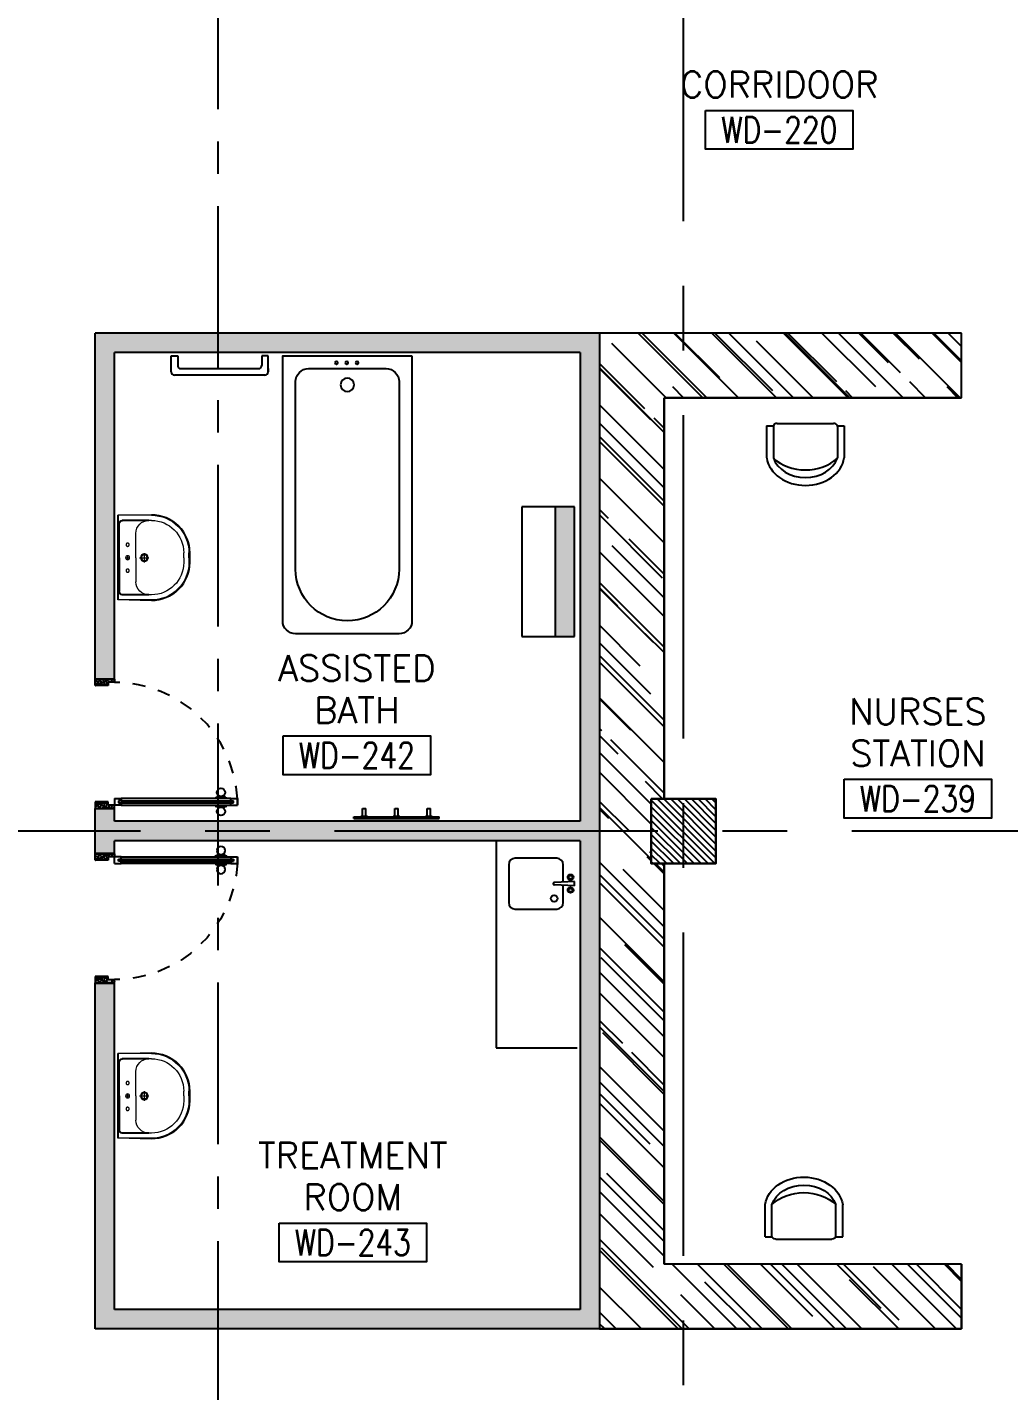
# Model space of a CAD drawing. Extents: x 88852.7 to 88945.7, y 39921.6 to 40001.1.
# Drawn here: x 88912.14 to 88919.72, y 39968.57 to 39979.11 of the extents above; entities that cross this region are included whole.
import ezdxf
from ezdxf.enums import TextEntityAlignment as Align

# ---------------------------------------------------------------- set-up
doc = ezdxf.new("R2010")
doc.units = 0
doc.header["$MEASUREMENT"] = 0
for name, pattern in [('CENTER', [2, 1.25, -0.25, 0.25, -0.25]), ('CENTERX2', [4, 2.5, -0.5, 0.5, -0.5]), ('DASHED', [0.75, 0.5, -0.25]), ('HIDDEN', [0.375, 0.25, -0.125])]:
    doc.linetypes.add(name, pattern=pattern)
doc.layers.get('0').update_dxf_attribs({"linetype": 'CONTINUOUS'})
for name, color, linetype in [('A-FUR-ACCES', 11, 'CONTINUOUS'), ('AXES', 11, 'CENTERX2'), ('AXES1', 11, 'CENTER'), ('COL', 2, 'CONTINUOUS'), ('COUNTER', 3, 'CONTINUOUS'), ('DOOR', 7, 'CONTINUOUS'), ('FIX', 3, 'CONTINUOUS'), ('FMCHAIR', 3, 'CONTINUOUS'), ('HAT', 8, 'CONTINUOUS'), ('ME-FIX', 7, 'CONTINUOUS'), ('RM-BOX', 4, 'CONTINUOUS'), ('RM-NAME', 2, 'CONTINUOUS'), ('RM-NO', 2, 'CONTINUOUS'), ('WALL', 2, 'CONTINUOUS'), ('WallType2', 3, 'CONTINUOUS')]:
    doc.layers.add(name, color=color, linetype=linetype)
doc.styles.add('ROMANS', font='ROMANS.shx', dxfattribs={"width": 0.6})

# ---------------------------------------------------------------- blocks, each defined once
blk = doc.blocks.new('BTUB1')
at = {"layer": 'FIX'}
for points in [[(-500, -25), (-500, -2075, 0.414214), (-400, -2175), (400, -2175, 0.414214), (500, -2075), (500, -25)], [(-400, -1675, 1), (400, -1675), (400, -225, 0.414214), (300, -125), (-300, -125, 0.414214), (-400, -225)]]:
    blk.add_lwpolyline(points, format="xyb", close=True, dxfattribs=at)
for centre, radius in [((-75, -81), 11), ((5, -81), 11), ((85, -81), 11), ((0, -250), 52.2)]:
    blk.add_circle(centre, radius, dxfattribs=at)
blk = doc.blocks.new('LAV-003')
at = {"layer": 'FIX', "linetype": 'Continuous', "lineweight": 20}
for p, q in [((-328, -285), (-328, -25)), ((327, -285), (327, -25)), ((0, -165), (-188, -165)), ((0, -165), (187, -165)), ((-288, -285), (-288, -265)), ((287, -285), (287, -265)), ((0, -535), (-38, -535)), ((0, -575), (-38, -575)), ((0, -535), (37, -535)), ((0, -575), (37, -575))]:
    blk.add_line(p, q, dxfattribs=at)
at = {"layer": 'FIX', "linetype": 'ByBlock'}
blk.add_line((-328, -25), (327, -25), dxfattribs=at)
at = {"layer": 'FIX', "linetype": 'ByBlock', "ltscale": 0.3}
for p, q in [((-288, -265), (-288, -60)), ((0, -35), (-262, -35)), ((0, -35), (262, -35)), ((287, -265), (287, -60))]:
    blk.add_line(p, q, dxfattribs=at)
at = {"layer": 'FIX', "lineweight": 20}
for p, q in [((-16, -101), (15, -101)), ((0, -85), (0, -116))]:
    blk.add_line(p, q, dxfattribs=at)
at = {"layer": 'FIX', "linetype": 'DASHED', "lineweight": 20, "ltscale": 0.04}
for p, q in [((0, -194), (0, -266)), ((-36, -230), (37, -230))]:
    blk.add_line(p, q, dxfattribs=at)
at = {"layer": 'FIX', "linetype": 'Continuous', "lineweight": 20}
blk.add_lwpolyline([(295, -25), (0, -25), (-328, -25), (-335, -285, 0.414214), (-38, -582), (0, -582), (37, -582, 0.414214), (334, -285), (327, -25), (0, -25)], format="xyb", dxfattribs=at)
at = {"layer": 'FIX', "linetype": 'HIDDEN', "lineweight": 20, "ltscale": 0.05}
for centre in [(-100, -101), (100, -101)]:
    blk.add_circle(centre, 12.4, dxfattribs=at)
at = {"layer": 'FIX', "lineweight": 20}
for centre, radius in [((0, -101), 15.5), ((0, -230), 29.5), ((0, -230), 22.5)]:
    blk.add_circle(centre, radius, dxfattribs=at)
at = {"layer": 'FIX', "linetype": 'ByBlock', "ltscale": 0.3}
for centre, start, end in [((-262, -60), 90, 180), ((262, -60), 0, 90)]:
    blk.add_arc(centre, 25, start, end, dxfattribs=at)
at = {"layer": 'FIX', "linetype": 'Continuous', "lineweight": 20}
for centre, radius, start, end in [((-188, -265), 100, 90, 180), ((187, -265), 100, 0, 90), ((-38, -285), 290, 180, 270), ((-38, -285), 250, 180, 270), ((37, -285), 250, 270, 0), ((37, -285), 290, 270, 0)]:
    blk.add_arc(centre, radius, start, end, dxfattribs=at)
blk = doc.blocks.new('DOOR-10')
at = {"layer": 'DOOR', "color": 0, "linetype": 'ByBlock'}
for p, q in [((-26, 1100), (-76, 1100)), ((-76, 1100), (-26, 1100)), ((-76, 1050), (-76, 1100)), ((-43, 1070), (-59, 1070)), ((-59, 1050), (-59, 1070)), ((-43, 1050), (-43, 1070)), ((-26, 1050), (-26, 1100)), ((-83, 1005), (-92, 1005)), ((-92, 1005), (-92, 940)), ((-76, 1018), (-83, 1018)), ((-83, 928), (-83, 1018)), ((-83, 1005), (-83, 940)), ((-59, 1050), (-76, 1050)), ((-26, 1050), (-43, 1050)), ((-26, 1018), (-18, 1018)), ((-18, 928), (-18, 1018)), ((-18, 1005), (-9, 1005)), ((-18, 1005), (-18, 940)), ((-9, 1005), (-9, 940)), ((-83, 940), (-92, 940)), ((-76, 928), (-83, 928)), ((-26, 928), (-18, 928)), ((-18, 940), (-9, 940)), ((-1001, 0), (-1001, 150)), ((-1001, 150), (-976, 150)), ((-1001, 150), (-1001, 0)), ((-976, 150), (-976, 100)), ((-76, 200), (-59, 200)), ((-76, 150), (-76, 200)), ((-76, 150), (-26, 150)), ((-59, 200), (-59, 180)), ((-59, 180), (-43, 180)), ((-43, 200), (-26, 200)), ((-43, 180), (-43, 200)), ((-26, 200), (-26, 150)), ((-1, 150), (-26, 150)), ((-26, 150), (-26, 100)), ((-951, 0), (-1001, 0)), ((-976, 100), (-951, 100)), ((-951, 100), (-951, 0)), ((-51, 100), (-51, 0)), ((-26, 100), (-51, 100)), ((-51, 0), (-1, 0))]:
    blk.add_line(p, q, dxfattribs=at)
at = {"layer": 'DOOR', "linetype": 'ByBlock'}
for p, q in [((-76, 1050), (-76, 200)), ((-59, 200), (-59, 1050)), ((-43, 200), (-43, 1050)), ((-26, 200), (-26, 1050))]:
    blk.add_line(p, q, dxfattribs=at)
at = {"layer": 'DOOR', "color": 9, "linetype": 'ByBlock'}
for p, q in [((-951, 0), (-1001, 114)), ((-51, 0), (-1, 114)), ((-1, 0), (-1, 150)), ((-951, 0), (-1001, 40)), ((-951, 0), (-964, 100)), ((-51, 0), (-37, 100)), ((-51, 0), (-1, 40))]:
    blk.add_line(p, q, dxfattribs=at)
at = {"layer": 'DOOR', "color": 0, "linetype": 'ByBlock'}
for centre in [(-124, 973), (23, 973)]:
    blk.add_circle(centre, 32.4, dxfattribs=at)
at = {"layer": 'DOOR', "linetype": 'HIDDEN', "ltscale": 0.5}
blk.add_arc((-23, 149), 952, 93.1482, 179.9482, dxfattribs=at)
at = {"layer": 'DOOR', "color": 9, "linetype": 'ByBlock'}
for centre, radius, start, end in [((-951, 0), 154, 103.7142, 108.8947), ((-951, 0), 134, 100.72, 111.8402), ((-51, 0), 134, 68.1598, 79.28), ((-51, 0), 114, 64.0838, 77.3774), ((-51, 0), 154, 71.1053, 76.2858), ((-951, 0), 94.4, 90, 121.9818), ((-951, 0), 74.4, 90, 132.2236), ((-951, 0), 54.4, 90, 156.7926), ((-951, 0), 34.4, 90, 180), ((-951, 0), 14.4, 90, 180), ((-51, 0), 94.4, 58.0182, 90), ((-51, 0), 74.4, 47.7764, 90), ((-51, 0), 54.4, 23.2074, 90), ((-51, 0), 34.4, 0, 90), ((-51, 0), 14.4, 0, 90)]:
    blk.add_arc(centre, radius, start, end, dxfattribs=at)
blk = doc.blocks.new('*X582')
at = {"color": 0}
for p, q in [((238729, 162732), (239186, 163190)), ((238729, 162785), (239133, 163190)), ((238729, 162838), (239080, 163190)), ((238729, 162891), (239027, 163190)), ((238729, 162944), (238974, 163190)), ((238729, 162997), (238921, 163190)), ((238729, 163050), (238868, 163190)), ((238729, 163103), (238815, 163190)), ((238729, 163157), (238762, 163190)), ((238739, 162690), (239229, 163179)), ((238792, 162690), (239229, 163126)), ((238845, 162690), (239229, 163073)), ((238898, 162690), (239229, 163020)), ((238951, 162690), (239229, 162967)), ((239004, 162690), (239229, 162914)), ((239057, 162690), (239229, 162861)), ((239110, 162690), (239229, 162808)), ((239163, 162690), (239229, 162755)), ((239216, 162690), (239229, 162702))]:
    blk.add_line(p, q, dxfattribs=at)
blk = doc.blocks.new('COL50')
at = {"layer": 'COL'}
blk.add_lwpolyline([(-250, 250), (-250, -250), (250, -250), (250, 250)], close=True, dxfattribs=at)
blk = doc.blocks.new('RM1')
at = {"layer": 'RM-BOX'}
blk.add_lwpolyline([(570, -200), (-570, -200), (-570, -500), (570, -500)], close=True, dxfattribs=at)
at = {"layer": 'RM-NAME', "style": 'ROMANS'}
for tag, p in [('ROOMNAME1', (0, 324)), ('ROOMNAME2', (0, 0))]:
    blk.add_attdef(tag, text='', height=200, dxfattribs=at).set_placement(p, align=Align.MIDDLE)
at = {"layer": 'RM-NO', "style": 'ROMANS', "width": 0.8}
blk.add_attdef('ROOMNO', text='', height=200, dxfattribs=at).set_placement((0, -350), align=Align.MIDDLE)
blk = doc.blocks.new('CHR3')
for p, q in [((-0.039, 0.5), (-0.558, 0.5)), ((-0.05, 0.412), (-0.558, 0.412)), ((-0.039, 0.5), (-0.039, 0.412)), ((0, 0.362), (0, -0.362)), ((-0.05, -0.412), (-0.558, -0.412)), ((-0.039, -0.5), (-0.553, -0.5)), ((-0.039, -0.411), (-0.039, -0.5))]:
    blk.add_line(p, q)
for centre, radius, start, end in [((-0.497, 0), 0.503, 97.0495, 263.5769), ((-0.446, 0), 0.427, 105.249, 254.751), ((-0.212, 0), 0.538, 130.0756, 229.9244), ((-0.05, 0.362), 0.05, 0, 90), ((-0.05, -0.362), 0.05, 270, 0)]:
    blk.add_arc(centre, radius, start, end)

msp = doc.modelspace()

# ---------------------------------------------------------------- hatches: boundary and pattern name
at = {"layer": 'A-FUR-ACCES', "linetype": 'ByBlock', "ltscale": 0.3}
msp.add_hatch(color=256, dxfattribs=at).paths.add_polyline_path([(88916.2176, 39975.4023), (88916.3676, 39975.4023), (88916.3676, 39974.4068), (88916.2176, 39974.4068)])
at = {"layer": 'COUNTER', "linetype": 'ByBlock'}
h = msp.add_hatch(dxfattribs=at)
h.set_pattern_fill('AR-RROOF', color=11, scale=0.3, angle=45, style=0)
h.set_pattern_definition([(135, (89182.75726, 39809.97983), (-0.25455844, 0.6788225), [4.5, -0.6, 1.5, -0.3]), (135, (89182.5812, 39810.36803), (0.49426764, 0.07000357), [0.9, -0.099, 1.8, -0.225]), (135, (89182.8315, 39810.2662), (-0.96095812, 1.24521504), [2.4, -0.42, 1.2, -0.3])])
h.paths.add_polyline_path([(88917.0603, 39976.2496), (88917.0603, 39973.1496), (88916.9603, 39973.1496), (88916.9603, 39972.6496), (88917.0603, 39972.6496), (88917.0603, 39969.5496), (88919.3603, 39969.5496), (88919.3603, 39969.0496), (88916.5603, 39969.0496), (88916.5603, 39976.7496), (88919.3603, 39976.7496), (88919.3603, 39976.2496)])
at = {"layer": 'WallType2', "linetype": 'Continuous'}
h = msp.add_hatch(dxfattribs=at)
h.set_pattern_fill('HONEY', color=256, scale=0.4, style=0)
h.set_pattern_definition([(0, (0, 0), (0.075, 0.04330127), [0.05, -0.1]), (120, (0, 0), (-0.074999999836, 0.043301270284), [0.05, -0.1]), (60, (0, 0), (1.64e-10, 0.086602540284), [-0.1, 0.05])])
h.paths.add_polyline_path([(88913.6103, 39969.1996), (88912.8103, 39969.1996), (88912.8103, 39971.7246), (88912.6603, 39971.7246), (88912.6603, 39969.0496), (88913.6103, 39969.0496)])
h.paths.add_polyline_path([(88916.5603, 39972.8996), (88913.6103, 39972.8996), (88913.6103, 39972.8246), (88916.4103, 39972.8246), (88916.4103, 39969.1996), (88913.6103, 39969.1996), (88913.6103, 39969.0496), (88916.5603, 39969.0496)])
h.paths.add_polyline_path([(88916.5603, 39976.7496), (88913.6103, 39976.7496), (88913.6103, 39976.5996), (88916.4103, 39976.5996), (88916.4103, 39972.9746), (88913.6103, 39972.9746), (88913.6103, 39972.8996), (88916.5603, 39972.8996)])
h.paths.add_polyline_path([(88913.6103, 39976.7496), (88912.6603, 39976.7496), (88912.6603, 39974.0746), (88912.8103, 39974.0746), (88912.8103, 39976.5996), (88913.6103, 39976.5996)])
h.paths.add_polyline_path([(88913.6103, 39972.8996), (88912.6603, 39972.8996), (88912.6603, 39972.7246), (88912.8103, 39972.7246), (88912.8103, 39972.8246), (88913.6103, 39972.8246)])
h.paths.add_polyline_path([(88913.6103, 39972.9746), (88912.8103, 39972.9746), (88912.8103, 39973.0746), (88912.6603, 39973.0746), (88912.6603, 39972.8996), (88913.6103, 39972.8996)])

# ---------------------------------------------------------------- linework, layer by layer
at = {"layer": 'A-FUR-ACCES'}
for p, q in [((88913.2483, 39976.4746), (88913.2483, 39976.5746)), ((88913.2483, 39976.5746), (88913.2983, 39976.5746)), ((88913.2983, 39976.5746), (88913.2983, 39976.4996)), ((88913.9483, 39976.5746), (88913.9483, 39976.4996)), ((88913.9983, 39976.5746), (88913.9483, 39976.5746)), ((88913.9983, 39976.4746), (88913.9983, 39976.5746)), ((88913.2483, 39976.4496), (88913.2483, 39976.4746)), ((88913.9733, 39976.4246), (88913.2733, 39976.4246)), ((88913.3233, 39976.4746), (88913.9233, 39976.4746)), ((88913.9983, 39976.4746), (88913.9983, 39976.4496)), ((88913.9983, 39976.4496), (88913.9983, 39976.4746)), ((88916.3676, 39975.4048), (88915.9592, 39975.4048)), ((88915.9592, 39975.4048), (88915.9592, 39974.4048)), ((88916.2176, 39975.4048), (88916.2176, 39974.4048)), ((88916.3676, 39974.4048), (88916.3676, 39975.4048)), ((88915.9592, 39974.4048), (88916.3676, 39974.4048)), ((88914.7276, 39973.0139), (88914.7276, 39973.0724)), ((88914.7276, 39973.0724), (88914.753, 39973.0724)), ((88914.753, 39973.0139), (88914.753, 39973.0724)), ((88914.9776, 39973.0724), (88915.003, 39973.0724)), ((88914.9776, 39973.0139), (88914.9776, 39973.0724)), ((88915.003, 39973.0139), (88915.003, 39973.0724)), ((88915.2276, 39973.0724), (88915.253, 39973.0724)), ((88915.2276, 39973.0139), (88915.2276, 39973.0724)), ((88915.253, 39973.0139), (88915.253, 39973.0724)), ((88914.6601, 39972.9962), (88914.6601, 39973.0089)), ((88914.6601, 39973.0089), (88915.3205, 39973.0089)), ((88914.6601, 39972.9962), (88915.3205, 39972.9962)), ((88914.7153, 39973.0089), (88914.7153, 39973.0139)), ((88914.7153, 39973.0139), (88914.7653, 39973.0139)), ((88914.7653, 39973.0089), (88914.7653, 39973.0139)), ((88914.9653, 39973.0089), (88914.9653, 39973.0139)), ((88914.9653, 39973.0139), (88915.0153, 39973.0139)), ((88915.0153, 39973.0089), (88915.0153, 39973.0139)), ((88915.2153, 39973.0139), (88915.2653, 39973.0139)), ((88915.2153, 39973.0089), (88915.2153, 39973.0139)), ((88915.2653, 39973.0089), (88915.2653, 39973.0139)), ((88915.3205, 39972.9962), (88915.3205, 39973.0089))]:
    msp.add_line(p, q, dxfattribs=at)
for centre, start, end in [((88913.2733, 39976.4496), 180, 270), ((88913.3233, 39976.4996), 180, 270), ((88913.9233, 39976.4996), 270, 0), ((88913.9733, 39976.4496), 270, 0)]:
    msp.add_arc(centre, 0.025, start, end, dxfattribs=at)
at = {"layer": 'AXES'}
for p, q in [((88917.2103, 39921.6153), (88917.2103, 40000.4279)), ((88945.0103, 39972.8996), (88876.9703, 39972.8996))]:
    msp.add_line(p, q, dxfattribs=at)
at = {"layer": 'AXES1'}
msp.add_line((88913.6103, 39928.4796), (88913.6103, 39987.2996), dxfattribs=at)
at = {"layer": 'COUNTER'}
for p, q in [((88919.3603, 39976.7496), (88916.5603, 39976.7496)), ((88916.5603, 39976.7496), (88916.5603, 39969.0496)), ((88919.3603, 39976.2496), (88919.3603, 39976.7496)), ((88919.3603, 39976.2496), (88919.3603, 39976.7496)), ((88919.3603, 39976.2496), (88917.0603, 39976.2496)), ((88919.3603, 39976.2496), (88917.0603, 39976.2496)), ((88917.0603, 39976.2496), (88917.0603, 39973.1496)), ((88917.0603, 39972.6496), (88917.0603, 39969.5496)), ((88917.0603, 39972.6496), (88917.0603, 39969.5496)), ((88919.3603, 39969.5496), (88917.0603, 39969.5496)), ((88919.3603, 39969.5496), (88919.3603, 39969.0496)), ((88919.3603, 39969.0496), (88916.5603, 39969.0496))]:
    msp.add_line(p, q, dxfattribs=at)
at = {"layer": 'COUNTER', "linetype": 'ByBlock'}
for p, q in [((88919.3603, 39976.7496), (88916.5603, 39976.7496)), ((88919.3603, 39976.7496), (88916.5603, 39976.7496)), ((88916.5603, 39976.7496), (88916.5603, 39969.0496)), ((88916.5603, 39976.7496), (88916.5603, 39969.0496)), ((88919.3603, 39976.2496), (88919.3603, 39976.7496)), ((88919.3603, 39976.2496), (88919.3603, 39976.7496)), ((88917.0603, 39976.2496), (88919.3603, 39976.2496)), ((88917.0603, 39976.2496), (88919.3603, 39976.2496)), ((88917.0603, 39973.1496), (88917.0603, 39976.2496)), ((88917.0603, 39973.1496), (88917.0603, 39976.2496)), ((88916.9603, 39973.1496), (88916.9603, 39972.6496)), ((88916.9603, 39973.1496), (88916.9603, 39972.6496)), ((88917.0603, 39973.1496), (88916.9603, 39973.1496)), ((88917.0603, 39973.1496), (88916.9603, 39973.1496)), ((88916.9603, 39972.6496), (88917.0603, 39972.6496)), ((88916.9603, 39972.6496), (88917.0603, 39972.6496)), ((88917.0603, 39969.5496), (88917.0603, 39972.6496)), ((88919.3603, 39969.5496), (88917.0603, 39969.5496)), ((88919.3603, 39969.5496), (88917.0603, 39969.5496)), ((88919.3603, 39969.0496), (88919.3603, 39969.5496)), ((88919.3603, 39969.0496), (88919.3603, 39969.5496)), ((88916.5603, 39969.0496), (88919.3603, 39969.0496)), ((88916.5603, 39969.0496), (88919.3603, 39969.0496))]:
    msp.add_line(p, q, dxfattribs=at)
at = {"layer": 'ME-FIX'}
for p, q in [((88915.7603, 39972.8226), (88915.7603, 39971.2223)), ((88915.8586, 39972.6393), (88915.8586, 39972.3464)), ((88916.2296, 39972.6892), (88915.9085, 39972.6892)), ((88916.2794, 39972.5028), (88916.2794, 39972.6393)), ((88916.3676, 39972.5089), (88916.2124, 39972.5028)), ((88916.3676, 39972.4768), (88916.2124, 39972.4829)), ((88916.2794, 39972.3464), (88916.2794, 39972.4829)), ((88916.3676, 39972.4768), (88916.3676, 39972.5089)), ((88915.9085, 39972.2965), (88916.2296, 39972.2965)), ((88915.7603, 39971.2223), (88916.3868, 39971.2223))]:
    msp.add_line(p, q, dxfattribs=at)
for centre, radius in [((88916.3365, 39972.5426), 0.0217), ((88916.3365, 39972.5426), 0.014), ((88916.3365, 39972.4431), 0.0217), ((88916.3365, 39972.4431), 0.014), ((88916.21, 39972.3784), 0.0255)]:
    msp.add_circle(centre, radius, dxfattribs=at)
for centre, radius, start, end in [((88915.9085, 39972.6393), 0.0499, 90, 180), ((88916.2296, 39972.6393), 0.0499, 0, 90), ((88916.2124, 39972.4928), 0.00997, 90, 270), ((88915.9085, 39972.3464), 0.0499, 180, 270), ((88916.2296, 39972.3464), 0.0499, 270, 0)]:
    msp.add_arc(centre, radius, start, end, dxfattribs=at)
at = {"layer": 'WALL'}
for p, q in [((88916.5603, 39976.7496), (88912.6603, 39976.7496)), ((88912.6603, 39974.0746), (88912.6603, 39976.7496)), ((88916.5603, 39976.7496), (88916.5603, 39969.0496)), ((88916.4103, 39976.5996), (88912.8103, 39976.5996)), ((88912.8103, 39974.0746), (88912.8103, 39976.5996)), ((88916.4103, 39976.5996), (88916.4103, 39972.9746)), ((88912.8103, 39974.0746), (88912.6603, 39974.0746)), ((88912.8103, 39973.0746), (88912.6603, 39973.0746)), ((88912.6603, 39972.7246), (88912.6603, 39973.0746)), ((88912.8103, 39972.9746), (88912.8103, 39973.0746)), ((88916.4103, 39972.9746), (88912.8103, 39972.9746)), ((88912.8103, 39972.7246), (88912.8103, 39972.8246)), ((88916.4103, 39972.8246), (88912.8103, 39972.8246)), ((88916.4103, 39972.8246), (88916.4103, 39969.1996)), ((88912.8103, 39972.7246), (88912.6603, 39972.7246)), ((88912.8103, 39971.7246), (88912.6603, 39971.7246)), ((88912.6603, 39969.0496), (88912.6603, 39971.7246)), ((88912.8103, 39969.1996), (88912.8103, 39971.7246)), ((88916.4103, 39969.1996), (88912.8103, 39969.1996)), ((88916.5603, 39969.0496), (88912.6603, 39969.0496))]:
    msp.add_line(p, q, dxfattribs=at)
at = {"layer": 'WALL', "linetype": 'ByBlock', "ltscale": 0.3}
msp.add_lwpolyline([(88916.9603, 39973.1496), (88917.4603, 39973.1496), (88917.4603, 39972.6496), (88916.9603, 39972.6496)], close=True, dxfattribs=at)

# ---------------------------------------------------------------- block references
at = {"layer": 'COL', "xscale": 0.001000000003841706, "yscale": 0.000999999996565748, "zscale": 0.001}
msp.add_blockref('COL50', (88917.2103, 39972.8996), dxfattribs=at)
at = {"layer": 'DOOR', "color": 0, "linetype": 'ByBlock', "ltscale": 0.3, "yscale": 0.000999999996565748, "zscale": 0.001, "rotation": 270}
for p, xscale in [((88912.6603, 39973.0739), 0.000999999996565748), ((88912.6603, 39972.7253), -0.000999999996565748)]:
    msp.add_blockref('DOOR-10', p, dxfattribs=dict(at, xscale=xscale))
at = {"layer": 'FIX', "xscale": -0.001000000003841706, "yscale": 0.000999999996565748, "zscale": 0.001}
msp.add_blockref('BTUB1', (88914.6103, 39976.5996), dxfattribs=at)
at = {"layer": 'FIX', "xscale": -0.000999999996565748, "yscale": 0.000999999996565748, "zscale": 0.001, "rotation": 90}
for p in [(88912.8103, 39975.0129), (88912.8103, 39970.8512)]:
    msp.add_blockref('LAV-003', p, dxfattribs=at)
at = {"layer": 'FMCHAIR', "yscale": 0.5999999999985448, "zscale": 0.54, "rotation": 90}
for p, xscale in [((88918.1525, 39976.0516), 0.4800000000032014), ((88918.1408, 39969.7436), -0.4800000000032014)]:
    msp.add_blockref('CHR3', p, dxfattribs=dict(at, xscale=xscale))
at = {"layer": 'HAT', "xscale": -0.001000000003841706, "yscale": 0.000999999996565748, "zscale": 0.001}
msp.add_blockref('*X582', (89156.1888, 39809.9598), dxfattribs=at)
at = {"layer": 'RM-NAME'}
ref = msp.add_blockref('RM1', (88917.9503, 39978.671), dxfattribs=dict(at, xscale=-0.001000000003841706, yscale=0.000999999996565748, zscale=0.001))
ref.add_attrib('ROOMNO', 'WD-220', dxfattribs={"layer": 'RM-NO', "height": 0.2, "style": 'ROMANS', "width": 0.8}).set_placement((88917.9503, 39978.321), align=Align.MIDDLE)
ref.add_attrib('ROOMNAME2', 'CORRIDOOR', dxfattribs={"height": 0.2, "style": 'ROMANS'}).set_placement((88917.9503, 39978.671), align=Align.MIDDLE)
ref = msp.add_blockref('RM1', (88914.6833, 39973.8346), dxfattribs=dict(at, xscale=-0.001000000003841706, yscale=0.000999999996565748, zscale=0.001))
ref.add_attrib('ROOMNO', 'WD-242', dxfattribs={"layer": 'RM-NO', "height": 0.2, "style": 'ROMANS', "width": 0.8}).set_placement((88914.6833, 39973.4846), align=Align.MIDDLE)
ref.add_attrib('ROOMNAME2', 'BATH', dxfattribs={"height": 0.2, "style": 'ROMANS'}).set_placement((88914.6833, 39973.8346), align=Align.MIDDLE)
ref.add_attrib('ROOMNAME1', 'ASSISTED', dxfattribs={"height": 0.2, "style": 'ROMANS'}).set_placement((88914.6833, 39974.1584), align=Align.MIDDLE)
ref = msp.add_blockref('RM1', (88919.0221, 39973.5), dxfattribs=dict(at, xscale=-0.001000000003841706, yscale=0.000999999996565748, zscale=0.001))
ref.add_attrib('ROOMNO', 'WD-239', dxfattribs={"layer": 'RM-NO', "height": 0.2, "style": 'ROMANS', "width": 0.8}).set_placement((88919.0221, 39973.15), align=Align.MIDDLE)
ref.add_attrib('ROOMNAME2', 'STATION', dxfattribs={"height": 0.2, "style": 'ROMANS'}).set_placement((88919.0221, 39973.5), align=Align.MIDDLE)
ref.add_attrib('ROOMNAME1', 'NURSES', dxfattribs={"height": 0.2, "style": 'ROMANS'}).set_placement((88919.0221, 39973.8238), align=Align.MIDDLE)
ref = msp.add_blockref('RM1', (88914.6521, 39970.0686), dxfattribs=dict(at, xscale=-0.001000000003841706, yscale=0.000999999996565748, zscale=0.001))
ref.add_attrib('ROOMNO', 'WD-243', dxfattribs={"layer": 'RM-NO', "height": 0.2, "style": 'ROMANS', "width": 0.8}).set_placement((88914.6521, 39969.7186), align=Align.MIDDLE)
ref.add_attrib('ROOMNAME2', 'ROOM', dxfattribs={"height": 0.2, "style": 'ROMANS'}).set_placement((88914.6521, 39970.0686), align=Align.MIDDLE)
ref.add_attrib('ROOMNAME1', 'TREATMENT', dxfattribs={"height": 0.2, "style": 'ROMANS'}).set_placement((88914.6521, 39970.3924), align=Align.MIDDLE)

doc.saveas('drawing.dxf')
